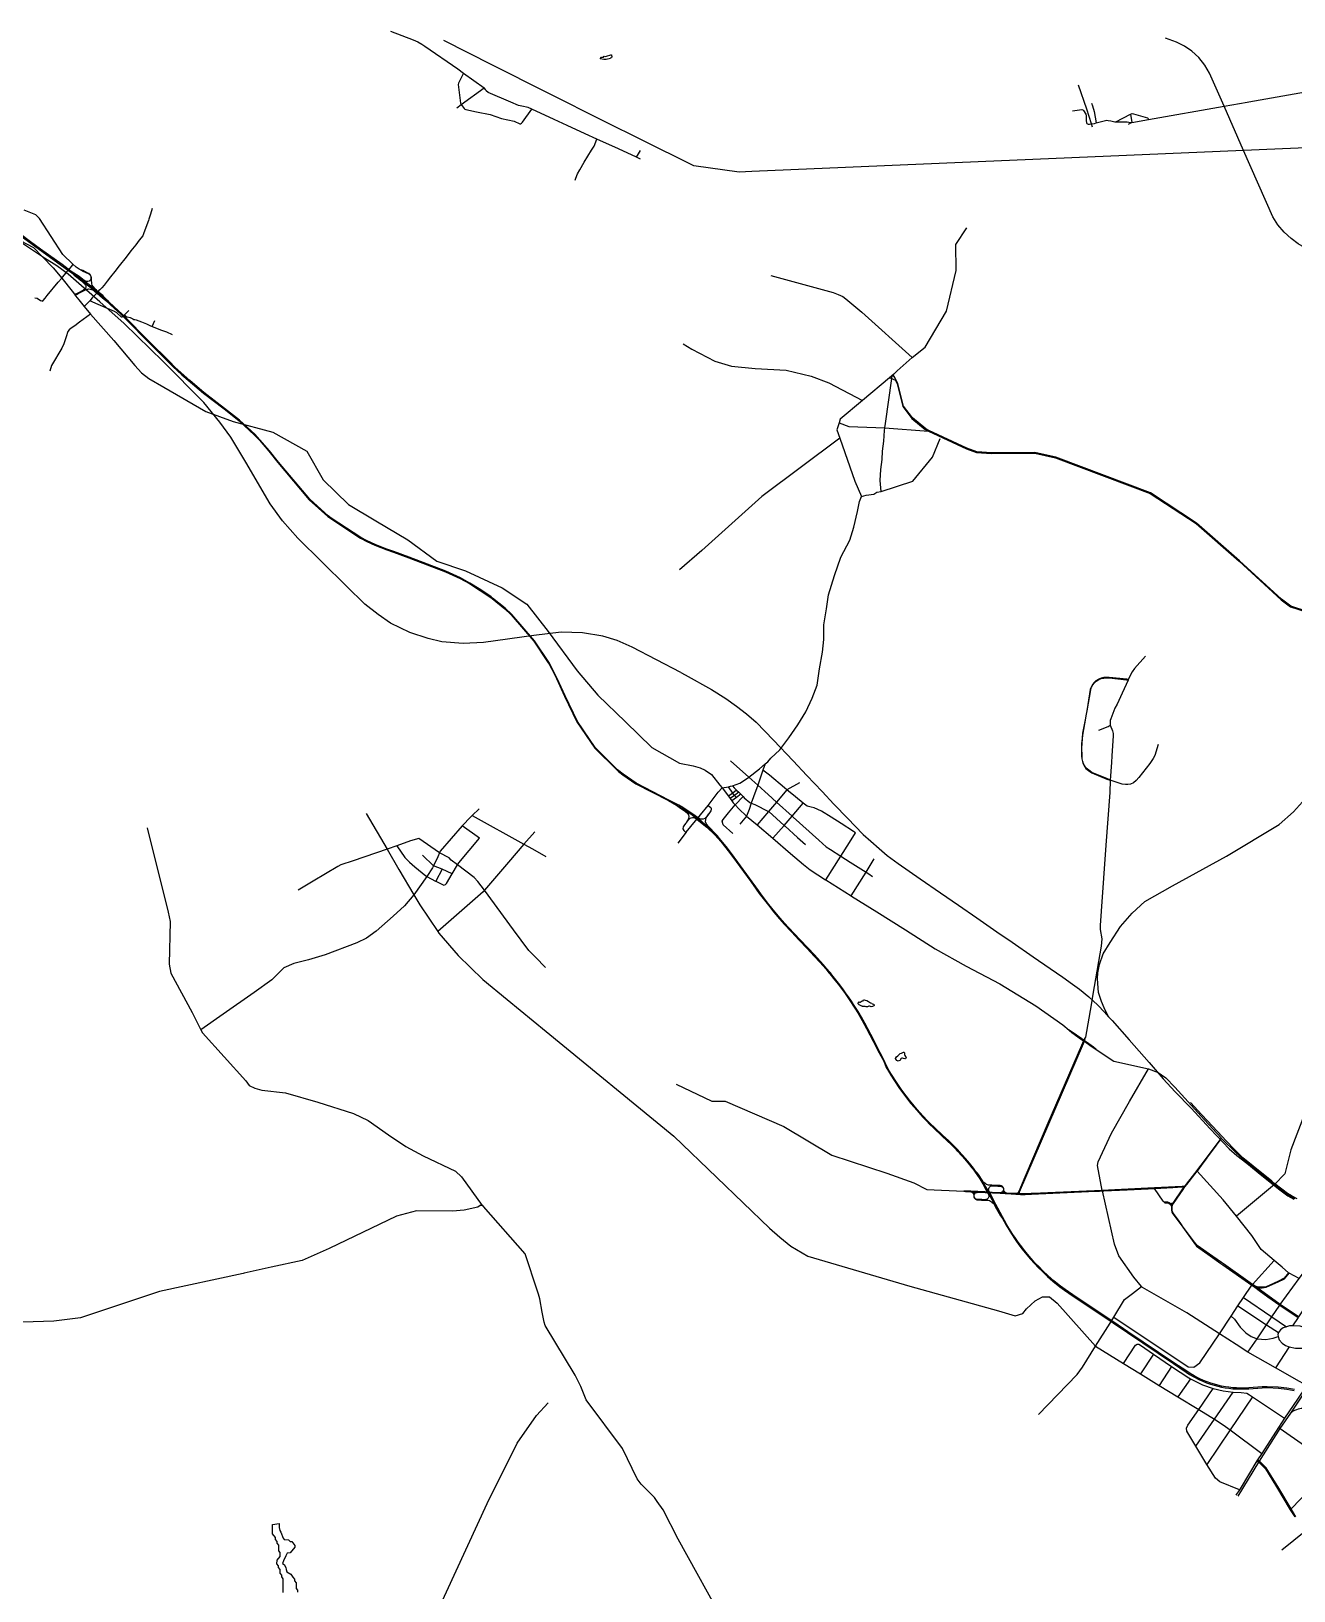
# Model space of a CAD drawing. Header units: millimetres. Extents: x 170 to 95391, y -643 to 69125.
# Drawn here: x 11468 to 32269, y 43222 to 68902 of the extents above; entities that cross this region are included whole.
import ezdxf

# ---------------------------------------------------------------- set-up
doc = ezdxf.new("R2010")
doc.units = ezdxf.units.MM
for name, color, linetype in [('railways', 4, 'Continuous'), ('roads_1', 1, 'Continuous'), ('roads_2', 2, 'Continuous'), ('roads_3', 3, 'Continuous'), ('water', 7, 'Continuous')]:
    doc.layers.add(name, color=color, linetype=linetype)

msp = doc.modelspace()

# ---------------------------------------------------------------- linework, layer by layer
at = {"layer": 'railways'}
for points in [[(21510.27, 67115.87), (20936.48, 67403.44), (19953.26, 67897.03), (19069.38, 68342.89), (18267.28, 68747.03)], [(36482.12, 67150.14), (36460.24, 67149.82), (36362.49, 67144.65), (36284.61, 67141.45), (36238.5, 67139.48), (35735.01, 67118.9), (35488.54, 67108.66), (35450.12, 67106.84), (35425.39, 67105.84), (35383.83, 67104.04), (35293.15, 67100.76), (35230.33, 67098.03), (34782.81, 67079.18), (23341.45, 66590.63), (23132.64, 66579.67), (22386.35, 66684.72), (21510.27, 67115.87)], [(22172.52, 58341.61), (21366.99, 58761.21), (21122.77, 58866.94), (20888.35, 58940.02), (20550.45, 58993.4), (20201.81, 59004.48), (19750.47, 58953.33), (18919.61, 58835.54), (18586.03, 58819.48), (18235.87, 58846.26), (18007.91, 58904.77), (17705.02, 59001.54), (17388.9, 59157.37), (17182.91, 59295.11), (16966.67, 59470.14), (16660.93, 59766.48), (15858.73, 60552.21), (15607.62, 60840.93), (15407.73, 61118.63), (15003.02, 61803.28), (14758.61, 62216.21), (14578.19, 62466), (14314.64, 62786.44), (13643.48, 63461.71), (13002.26, 64089.41), (12598.6, 64446.45), (12076.93, 64900.21), (11889.76, 65039.12), (11685.78, 65162.24), (11259.85, 65450.95)], [(22172.52, 58341.61), (22243.29, 58301.26), (22677.15, 58062.89), (22913.42, 57915.63), (23090.45, 57789.02), (23250.61, 57663.01), (23411.35, 57522.52), (23695.65, 57230.91), (24022.35, 56886.07), (24247.03, 56645.32), (24499, 56382.59), (24693.93, 56174.08), (24920.14, 55936.32), (25040.33, 55810.77), (25175.86, 55677.4), (25298.76, 55564.59), (25435.55, 55444.39), (25570.2, 55331.89), (25751.61, 55195.49), (26115.38, 54942.68), (26448.49, 54712.64), (26747.54, 54509.09), (27046.3, 54301.03), (27374.48, 54074.62), (27627.65, 53900.75), (27977.02, 53662.11), (28255.99, 53470.54), (28465.08, 53324.84), (28624.14, 53212.16), (28737.79, 53127.64), (28890.03, 53003.81), (29038.16, 52863.55), (29149.19, 52750.47), (29218, 52673.43), (29274.23, 52610.46), (29555.14, 52292.71), (29883.75, 51921.66), (30119.4, 51653.26), (30314.11, 51440.21), (30575.85, 51171.14), (30892.34, 50830.89), (31206.03, 50501.31), (31332.39, 50391.09), (31493.1, 50262.66), (31741.25, 50062.29), (32036.27, 49824.51), (32172.28, 49723.14), (32269.45, 49668.13)], [(29218, 52673.43), (29146.22, 52819.54), (29101.54, 52925.31), (29052.91, 53071.05), (29033.4, 53298.53), (29042.19, 53395.41), (29065.8, 53532.85), (29127.37, 53708.77), (29242.81, 53894.08), (29414.17, 54158.89), (29603.83, 54380.73), (29816.29, 54569.44), (30269.74, 54828.1), (31159.8, 55318.21), (32030.24, 55840.38), (32265.94, 56046.42), (32513.34, 56320.35)]]:
    msp.add_lwpolyline(points, dxfattribs=at)
at = {"layer": 'roads_1'}
for points in [[(36623.8, 64771.97), (35815.49, 64770.62), (35148.66, 64773.69), (34745.36, 64794.39), (33994, 64959.62), (32747.41, 65233.94), (32626.15, 65263.71), (32481.51, 65318.89), (32340.5, 65399.25), (32223.22, 65489.44), (32107.79, 65594.74), (32005.99, 65713.35), (31921.23, 65846.9), (31439.2, 66935.13), (31122.49, 67668.92), (30881.54, 68212.15), (30803.53, 68342.25), (30706.92, 68469.18), (30589.81, 68571.12), (30467.47, 68656.34), (30336.49, 68721.48), (30154.88, 68787.14)], [(11215.28, 65593.07), (11303.41, 65526.95), (12066.49, 64973.08)], [(12075.77, 64986.03), (11977.48, 65058.89), (11622.3, 65312.08), (11454.92, 65433.31), (11296.42, 65553.15)], [(12066.49, 64973.08), (12098.51, 64948.1)], [(12106.97, 64963.3), (12075.77, 64986.03)], [(12280.41, 64974.58), (12318.07, 64952.84), (12415.65, 64906.26), (12430.08, 64894.86), (12438.24, 64884.87), (12445.05, 64871.77), (12449.61, 64860.17), (12453.22, 64845), (12452.26, 64820.02), (12444.13, 64806.44), (12436.92, 64796.81), (12424.17, 64785.69), (12399.17, 64778.16), (12379.26, 64779.59), (12351, 64790.34), (12317.12, 64814.8), (12257.17, 64860.1), (12214.68, 64891.2), (12171.49, 64915.66)], [(12280.41, 64974.58), (12259.65, 64983.4)], [(12699.17, 64487.42), (12646.35, 64548.19), (12625.82, 64566.89), (12604.3, 64585.3), (12579.72, 64606.09), (12560.61, 64621.42), (12542.35, 64640.05), (12519.47, 64661.3), (12498.21, 64685.99), (12485.52, 64702.84), (12475.09, 64721.54), (12469, 64742.7), (12465.3, 64762.79), (12464.29, 64779.08), (12463.26, 64797.02), (12461.94, 64821.59), (12460.73, 64838.02), (12457.93, 64854.82), (12455.01, 64864.05), (12450.91, 64875.46), (12446.11, 64885.61), (12439.98, 64893.26), (12431.61, 64903.26), (12422.63, 64909.5), (12404.27, 64918.79), (12323.6, 64958.94), (12280.41, 64974.58)], [(12098.51, 64948.1), (12158.52, 64906.41), (12180.59, 64889.44), (12491.09, 64647.67), (12700.2, 64467.71)], [(12171.49, 64915.66), (12106.97, 64963.3)], [(12158.52, 64906.41), (12177.07, 64883.84), (12221.23, 64849.5), (12294.77, 64789.5), (12330.95, 64758.61), (12354.07, 64735.4), (12362.29, 64720.03), (12366.84, 64707.26), (12367.98, 64694.59), (12366.48, 64682.01), (12364.46, 64671.37), (12358.35, 64660.66), (12349.65, 64651.38), (12327.86, 64635.43), (12235.97, 64587.98), (12226.57, 64583.35), (12214.93, 64577.69), (12205.74, 64573.78), (12196.48, 64572.2), (12179.67, 64572.68)], [(14079.47, 63147.61), (13842.09, 63365.68), (13744.78, 63462.01), (13404.02, 63800.54), (13285.55, 63919.87), (13114.87, 64094.78), (12967.95, 64241.35), (12834.59, 64363.79), (12742.39, 64449.62), (12699.17, 64487.42), (12603.86, 64568), (12531.09, 64629.84), (12422.15, 64723.49), (12294.53, 64820.56), (12248.6, 64855.01), (12207.11, 64888.12), (12171.49, 64915.66)], [(12199.97, 64546.19), (12205.26, 64554.98), (12214.19, 64565.74), (12224.14, 64573.32), (12241.39, 64583.83), (12261.9, 64594.25), (12363.18, 64645.75), (12382.65, 64651.68), (12399.82, 64656.71), (12419.96, 64658.41), (12442.44, 64655.92), (12459.64, 64651.19), (12481.44, 64641.72), (12500.42, 64632.1), (12513.38, 64622.3), (12555.81, 64587.26), (12645.36, 64511.5), (12700.2, 64467.71)], [(12700.2, 64467.71), (12843.5, 64336.4), (12934.92, 64250.74), (13050.48, 64137.61), (13395.04, 63786.52), (13586.06, 63594.08), (13810.05, 63375.69), (13949.53, 63246.09), (14053.88, 63155.26)], [(14053.88, 63155.26), (14306.76, 62944.14), (14648.67, 62681.11), (14895.17, 62486.37), (15148.17, 62250.77), (15229.56, 62165.36), (15385.94, 61985.31), (15534.03, 61799.71), (16049.48, 61186.77), (16356.19, 60912.23), (16402.8, 60875.67), (16894.05, 60555.71), (16997.5, 60499.44), (17131, 60438.84), (17325.7, 60363.69), (17438.3, 60321.85), (17690.26, 60229.32), (18294.36, 60002.48), (18535.12, 59891.04), (18691.89, 59806.48), (18867.18, 59694.89), (19039.08, 59578.02), (19062.59, 59560.35), (19268.61, 59391.56), (19377.03, 59290.7), (19750.84, 58857.33), (19985.34, 58504.23), (20000.35, 58478.24), (20043.26, 58399.73), (20070.98, 58347.43), (20122.01, 58241.56), (20256.67, 57952.75), (20458.6, 57529.96), (20752.81, 57098.63), (21122.43, 56731.66), (21144.88, 56713.01), (21213.79, 56658.27), (21431, 56508.25), (21967.07, 56232.82), (22101.68, 56160.5)], [(22137.74, 56157.12), (21972.21, 56242.51), (21436.69, 56517.66), (21220.37, 56667.07), (21151.85, 56721.5), (21129.86, 56739.76), (20761.33, 57105.65), (20468.18, 57535.42), (20266.64, 57957.41), (20131.96, 58246.24), (20080.83, 58352.35), (20052.97, 58404.91), (20009.97, 58483.59), (19994.72, 58509.99), (19759.65, 58863.94), (19384.99, 59298.29), (19275.88, 59399.8), (19069.4, 59568.95), (19045.51, 59586.91), (18873.26, 59704.03), (18697.48, 59815.93), (18540.07, 59900.83), (18298.63, 60012.59), (17694.11, 60239.59), (17442.14, 60332.11), (17329.62, 60373.94), (17135.28, 60448.93), (17002.42, 60509.24), (16899.71, 60565.11), (16409.24, 60884.58), (16363.29, 60920.61), (16057.42, 61194.39), (15542.57, 61806.62), (15394.42, 61992.3), (15237.72, 62172.72), (15155.93, 62258.54), (14902.36, 62494.67), (14655.46, 62689.73), (14313.66, 62952.67), (14079.47, 63147.61)], [(22101.68, 56160.5), (22144.55, 56126.72), (22249.01, 56054.31), (22279.72, 56025.46), (22296.52, 55999.74), (22302.89, 55970.58), (22299.67, 55936.43), (22281.62, 55904.16), (22257.58, 55868.18), (22251.93, 55860.21), (22271.24, 55877.32), (22296.82, 55917.27), (22312.98, 55934.97), (22324.91, 55945.06), (22342.16, 55952), (22363.33, 55955.38), (22380.75, 55953.07), (22411.54, 55942.2), (22465.98, 55901.08), (22600.47, 55795.97)], [(22101.68, 56160.5), (22226.4, 56084.98), (22292.35, 56040.94), (22355.95, 55996.54), (22503.64, 55880.37), (22600.47, 55795.97), (22728.4, 55672.02), (22828, 55562.41), (22975.26, 55377.81), (23083.07, 55229.37), (23321.52, 54902.07), (23463.99, 54706)], [(22750.38, 55676.11), (22620.12, 55809.84), (22590.49, 55854.4), (22579.64, 55883.72), (22580.82, 55920.12), (22589.97, 55950.41), (22629.86, 56013.79), (22592.19, 55963.34), (22567.51, 55938.02), (22539.35, 55926.88), (22502.74, 55926.68), (22473.29, 55939.34), (22405.33, 55980.13), (22303.24, 56054.02), (22202.33, 56118.12), (22137.74, 56157.12)], [(22405.33, 55980.13), (22461.49, 55935.92), (22524.27, 55883.19), (22614.96, 55803.86), (22686.54, 55734.95), (22744.15, 55677.92), (22768.1, 55655.83)], [(23449.11, 54753.29), (23004.51, 55361.51), (22918.67, 55475.7), (22832.11, 55582.59), (22768.1, 55655.83), (22750.38, 55676.11)], [(24625.03, 53408.71), (24571.86, 53469.66), (24522.82, 53528.84), (24464.53, 53591.12), (24371.22, 53692.96), (24268.55, 53802.57), (24132.08, 53945.91), (24044.49, 54038.81), (23947, 54142.56), (23879.59, 54217.29), (23804.56, 54298.7), (23717.3, 54403.77), (23620.65, 54521.67), (23488.8, 54699.11), (23449.11, 54753.29)], [(23463.99, 54706), (23612.42, 54509), (23704.93, 54393.62), (23796.67, 54284.93), (23874.28, 54198.28), (23995.84, 54070.85), (24122.16, 53934.91), (24248.65, 53801.27), (24365.88, 53673.47), (24464.6, 53568.92), (24557.11, 53461.96), (24610.51, 53399.03)], [(24610.51, 53399.03), (24624.42, 53380.02)], [(24624.42, 53380.02), (24688.3, 53305.76), (24760.54, 53212.77), (24875.56, 53056.6)], [(24635.27, 53395.22), (24625.03, 53408.71)], [(24884.76, 53067.55), (24849.86, 53117.27), (24807.34, 53176.68), (24767.82, 53226.45), (24726.92, 53280.59), (24659.88, 53366.17), (24635.27, 53395.22)], [(24875.56, 53056.6), (24957.1, 52940.9), (25039.08, 52813.72), (25085.08, 52739), (25159.91, 52612.21), (25232.25, 52481.46), (25341.14, 52273.31), (25436.15, 52081.54), (25512.84, 51941.01), (25554.12, 51837.04)], [(25563.23, 51853.65), (25514.71, 51967.24), (25455.33, 52080.7), (25424.02, 52142.37), (25349.37, 52289.81), (25253.92, 52472.96), (25202.55, 52569.03), (25147.7, 52666.56), (25091.28, 52758), (25060.93, 52810.55), (25038.52, 52842.02), (25017.55, 52875.09), (24981.8, 52928.71), (24930.3, 53004.82), (24884.76, 53067.55)], [(25554.12, 51837.04), (25562.47, 51822.97)], [(25562.47, 51822.97), (25590.12, 51775.55), (25627.73, 51714.98), (25691.91, 51616.66), (25773.44, 51494.97), (25856.87, 51382.14), (25962.35, 51245.9), (26056.07, 51135.74), (26158.1, 51020.73), (26217.75, 50958.92), (26275.02, 50899.83), (26332.31, 50844.09), (26477.26, 50706.49), (26553.4, 50636.76), (26627.21, 50567.29), (26688.53, 50505.31), (26725.51, 50467.29)], [(25572.88, 51836.65), (25563.23, 51853.65)], [(26738.12, 50476.95), (26668.25, 50548.83), (26577.97, 50635.16), (26483.68, 50722.43), (26353.99, 50844.3), (26342.48, 50855.1), (26285.42, 50912.18), (26226.16, 50971.95), (26167.36, 51033.94), (26110.82, 51096.79), (26065.33, 51148.85), (25993.81, 51232.76), (25937.77, 51301.84), (25883.08, 51372.23), (25813.46, 51466.79), (25766.79, 51533.1), (25710.9, 51615.96), (25651.08, 51707.76), (25604.94, 51782.06), (25572.88, 51836.65)], [(26725.51, 50467.29), (26740.24, 50452.75)], [(26752.26, 50461.67), (26738.12, 50476.95)], [(26740.24, 50452.75), (26773.22, 50413.87), (26811.04, 50375.76), (26876.44, 50296.92), (26924.23, 50238.27), (26958.32, 50194.06), (26979.51, 50167.8)], [(27024.77, 50133), (26989.9, 50178.37), (26948.01, 50233.6), (26899.47, 50294.15), (26862.4, 50339.45), (26752.26, 50461.67)], [(26979.51, 50167.8), (27094.07, 50004.61), (27148.24, 49922.55), (27168.15, 49892.4), (27262.38, 49725.37), (27395.2, 49484.75), (27469.72, 49351.22), (27530.47, 49242.33), (27591.45, 49141.33)], [(27357.02, 49897.27), (27294.03, 49898.51), (27275.5, 49899.58), (27257.85, 49900.65), (27241.1, 49903.16), (27225.54, 49907.42), (27208.24, 49914.04), (27195.07, 49920.92), (27176.67, 49934.59), (27163.54, 49946.73), (27153.35, 49957.67), (27144.93, 49968.89), (27075.1, 50075.95), (27057.65, 50096.62), (27024.77, 50133)], [(27603.68, 49149.17), (27542.59, 49250.38), (27320.28, 49651.74), (27213.43, 49844.67), (27151.91, 49944.62), (27091.24, 50037.25), (27024.77, 50133)], [(27148.24, 49922.55), (27169.25, 49876.97), (27236.27, 49756.75), (27240.26, 49745.74), (27242.44, 49732.68), (27243.08, 49719.9), (27242.7, 49708.93), (27238.72, 49695.94), (27232.74, 49687.83), (27224.67, 49677.71), (27216.14, 49671.4), (27206.59, 49666.91), (27195.76, 49662.42), (27189.08, 49661.22), (27172.67, 49662.15), (27127.26, 49665.17)], [(27320.28, 49651.74), (27305.15, 49692.18), (27279.46, 49741.37), (27265.89, 49767.57), (27249.73, 49798.5), (27243.76, 49819.36), (27241.56, 49834.03), (27242.87, 49846.9), (27247.72, 49860.92), (27258.77, 49875.16), (27270.64, 49884.11), (27286.01, 49890.69), (27298.98, 49892.31), (27357.52, 49889.06)], [(27537.3, 49769.38), (27530.58, 49772.75), (27522.96, 49775.76), (27512.44, 49782.32), (27505.73, 49788.83), (27499.92, 49795.33), (27495.29, 49803.88), (27492.17, 49814.74), (27490.52, 49826.47), (27490.92, 49836.72), (27490.13, 49845.52), (27486.69, 49855.22), (27482.38, 49864.93), (27474.24, 49874.68), (27465.48, 49882.1), (27455.83, 49887.47), (27444.09, 49891.11), (27433.22, 49892.97), (27417.92, 49893.72), (27407.91, 49894.11), (27357.02, 49897.27)], [(27357.52, 49889.06), (27394.6, 49887.22), (27413.43, 49887.02), (27433.72, 49885.35), (27449.59, 49882.26), (27464.83, 49875.36), (27477.91, 49860.29), (27485.11, 49844.11), (27486.11, 49826.52), (27483.3, 49811.03), (27477, 49799.96), (27467.79, 49791.27), (27457.41, 49784.35), (27447.06, 49779.47), (27434.61, 49775.15)], [(27433.09, 49767.02), (27446.95, 49769.51), (27457.29, 49773.87), (27465.58, 49778.11), (27472.1, 49781.85), (27478.33, 49786.77), (27482.22, 49792.58), (27484.92, 49797.24), (27488.21, 49801.9), (27490.52, 49826.47)], [(27486.11, 49826.52), (27486.53, 49810.69), (27488.21, 49801.9), (27489.89, 49794.55), (27492.17, 49786.04), (27498.85, 49778.06), (27506.34, 49771.12), (27514.33, 49766.18), (27521.68, 49762.09)], [(26945.57, 49792.08), (26963.73, 49785.12), (26972.12, 49778.39), (26979.25, 49772.19), (26986.35, 49763.43), (26990.88, 49754.96), (26995.11, 49742.15), (26995.24, 49729.37), (26995.67, 49722.47), (26997.36, 49711.48), (27000.33, 49701.74), (27005.37, 49691.97), (27011.94, 49681.95), (27023.64, 49672.12), (27035.89, 49665.1), (27048.94, 49661.39), (27059.71, 49660.76), (27077.67, 49659.3), (27102.55, 49657.26), (27126.66, 49656.24)], [(27002.05, 49743.1), (26999.34, 49753.84), (26997.15, 49765.62), (26994.92, 49773.31), (26992.15, 49778.44), (26987.07, 49783.6), (26981.45, 49786.98), (26972.26, 49790.77), (26946.71, 49799.85)], [(27063.76, 49794.22), (27036.47, 49787.62), (27022.15, 49785.56), (27016.38, 49783.66), (27010.58, 49779.31), (27006.09, 49773.8), (27003.06, 49767.13), (27001.35, 49759.95), (26999.34, 49753.84), (26995.11, 49742.15)], [(27127.26, 49665.17), (27057.73, 49666.91), (27038.26, 49670.18), (27024.22, 49678.5), (27014.31, 49687.8), (27006.24, 49701.67), (27002.03, 49716.27), (27001.17, 49732.38), (27002.05, 49743.1), (27007.81, 49754.79), (27017.18, 49767.46), (27027.02, 49774.51), (27038.62, 49780), (27050.97, 49782.94), (27094.14, 49784.79)], [(27126.66, 49656.24), (27166.94, 49654.55), (27195.69, 49655.27), (27212.1, 49654.08), (27233.38, 49651.56), (27253.35, 49646.24), (27274.56, 49637.09), (27289.35, 49627.48), (27301.06, 49618.42), (27313.51, 49606.8), (27325.43, 49592.89), (27335.8, 49577.97), (27350.93, 49551.5), (27438.38, 49395.57), (27469.72, 49351.22)], [(27591.45, 49141.33), (27629.69, 49082.51), (27659.28, 49038.77), (27692.06, 48990.1), (27741.51, 48920.27), (27794.41, 48848.61), (27871.23, 48752.45), (27932.71, 48682.1), (27993.63, 48614.21), (28068.01, 48536.13), (28115.75, 48488.91)], [(28129.29, 48497.66), (28078.08, 48548.34), (28004.81, 48624.09), (27944.08, 48693.11), (27882.34, 48764.33), (27836.24, 48821.17), (27766.45, 48912.05), (27730.77, 48962.18), (27683.4, 49029.75), (27642.58, 49090.92), (27603.68, 49149.17)], [(28115.75, 48488.91), (28212.03, 48398.32), (28300.48, 48321.48), (28414.77, 48226.77), (28491.48, 48170.02), (28615.68, 48082.63), (29210.99, 47687.08)], [(29219.49, 47700.94), (28626.9, 48093.97), (28502.15, 48181.88), (28425.58, 48239.01), (28315.72, 48328.18), (28224.15, 48408), (28129.29, 48497.66)], [(29210.99, 47687.08), (29293.84, 47633.12)], [(29301.73, 47646.42), (29219.49, 47700.94)], [(29293.84, 47633.12), (29527.25, 47476.31), (30286.25, 46964.27), (30495.73, 46823.42), (30553.09, 46786.02), (30621.4, 46747.61), (30701.71, 46703.98), (30772.96, 46673.43), (30832.85, 46649.05), (30896.28, 46626.25), (30956.61, 46606.26), (31014.94, 46591.04), (31077.3, 46577.11), (31140.86, 46565.47), (31200.63, 46557.6), (31263.84, 46550.36), (31324.65, 46547.57), (31415.37, 46546.08), (31526.32, 46548.03), (31749.93, 46565.02), (31833.26, 46567.02), (32014.27, 46558.8), (32151.53, 46542.98), (32274.41, 46521.34)], [(32278.18, 46535.07), (32152.72, 46558.29), (32010.22, 46574.38), (31831.47, 46582.75), (31749.28, 46580.46), (31526.37, 46565.75), (31411.79, 46561.11), (31325.25, 46562.89), (31263.18, 46564.99), (31199.57, 46574.12), (31141.06, 46582.34), (31079.73, 46593.82), (31018.22, 46607.13), (30961.57, 46621.82), (30901.46, 46641.19), (30841.16, 46663.59), (30779.56, 46686.71), (30711.24, 46719.09), (30627.36, 46761.07), (30561.31, 46800.09), (30504.18, 46837.52), (30293.6, 46977.47), (29535.65, 47488.33), (29301.73, 47646.42)], [(32220.07, 46148.18), (32254.22, 46179.26), (32288.35, 46197.68), (32318.2, 46207.65), (32347.37, 46216.83), (32391.54, 46228.74), (32420.29, 46228.88), (32449.24, 46225.95), (32472.45, 46220.85), (32498.25, 46217.72), (32522.58, 46212.85), (32548.98, 46212.02), (32565.8, 46210.4)]]:
    msp.add_lwpolyline(points, dxfattribs=at)
at = {"layer": 'roads_2'}
for points in [[(31528.51, 67736.03), (35577.88, 68452.64), (35586.62, 68458.88), (35593.29, 68463.64)], [(21504.84, 66794.4), (21438.65, 66824.97), (21141.55, 66962.21), (20789.16, 67122.63), (20595.53, 67212.88), (20299.24, 67349.38), (20084.84, 67447.5), (19715.04, 67619.08), (19656.07, 67645.94), (19553.88, 67668.2), (19496.94, 67680.48), (19368.74, 67732.88), (18994.45, 67893.6), (18965.47, 67919.41), (18951.06, 67939.24), (18933.04, 67968.23)], [(28717.09, 68018.68), (28855.7, 67621.13), (28931.53, 67380.78)], [(29583.72, 67390.78), (29599.23, 67399.58), (29872.62, 67449.53), (31122.49, 67668.92), (31498.45, 67734.95)], [(31498.45, 67734.95), (31528.51, 67736.03)], [(28931.53, 67380.78), (28946.37, 67328.93)], [(29546.11, 67369.44), (29583.72, 67390.78)], [(21438.65, 66824.97), (21505.7, 66940.02)], [(12259.65, 64983.4), (12240.44, 64992.04), (12210.3, 65016.34), (12155.74, 65068.06), (11989.84, 65223.73), (11607.92, 65819.01), (11546.61, 65877.66), (11353.31, 65956.66)], [(11078.28, 65564.39), (11505.17, 65341.22), (11655.49, 65187.28), (11832, 65004.25), (11975.03, 64837.55), (12142.86, 64622.03), (12179.67, 64572.68), (12199.97, 64546.19), (12251.45, 64477.83), (12339.29, 64370.24), (12443.98, 64241.98), (12832.24, 63810.23), (13173.16, 63397.14), (13288.21, 63277.27), (13407.14, 63185.59), (13655.65, 63039.41), (14346.09, 62638.89), (14793.25, 62474.34), (15451.52, 62300.24), (16009.79, 61987), (16281.2, 61512.92), (16696.97, 61106.19), (17147.13, 60837.05), (17670.71, 60529.05), (18150.75, 60176.36), (18622.76, 60018.84), (19226.66, 59733.8), (19635.93, 59465.22), (19987.88, 59018.91), (20460.69, 58369.1), (20800.9, 57968.13), (21261.72, 57527.81), (21692.07, 57109.23), (22151.1, 56849.11), (22372.65, 56804.94), (22491.93, 56771.86), (22571.96, 56733.33), (22675.82, 56662.77), (22812.52, 56488.44), (22853.13, 56442.39), (22956.22, 56303.91), (22984.18, 56266.33), (23013.13, 56227.45), (23034.99, 56198.08), (23067.79, 56161.03), (23124.51, 56096.97), (23254.33, 55977.66), (23426.14, 55832.42), (23683.8, 55614.63), (23979.29, 55364.87), (24193.09, 55179.59), (24304.07, 55095.43), (24555.27, 54931.19), (24559.7, 54928.41), (24974.97, 54667.78), (24983.73, 54662.29), (25397.54, 54399.19), (25872.19, 54105.63), (26363.47, 53793.66), (26869.39, 53505.35), (27428.68, 53216.5), (28020.1, 52856), (28462.22, 52542.26), (28566.77, 52455.92)], [(12102.55, 64998.99), (12066.59, 64948.93)], [(12155.74, 65068.06), (12130.05, 65031.82), (12102.55, 64998.99)], [(23655.69, 64880.37), (24681.52, 64599.2), (24762.66, 64568.31), (24840.72, 64531.46), (24891.61, 64494.89), (25151.78, 64274.46), (25983.87, 63527.58)], [(11666.21, 64466.11), (11696.4, 64504.01)], [(12443.98, 64241.98), (12264.79, 64110.64)], [(12187.27, 64052.59), (12127.5, 64009.6), (12094.98, 63982.32), (12071.98, 63955.66), (12043.86, 63867.16), (12008.11, 63752.54), (11971.4, 63680.16), (11800.5, 63398.93), (11775.24, 63306.03)], [(12207.96, 64069.09), (12187.27, 64052.59)], [(12243.37, 64093.43), (12207.96, 64069.09)], [(12264.79, 64110.64), (12243.37, 64093.43)], [(25678.7, 63255.79), (25607.82, 63196.34), (25161.59, 62822.13), (24796.65, 62516.11), (24777.05, 62453.83), (24740.73, 62338.38), (24790.02, 62198.75), (25039.33, 61492.52), (25144.66, 61237.79)], [(25471.96, 61322.86), (25457.02, 61501.45), (25467.5, 61685.94), (25486.24, 61847.62), (25493.39, 61986.71), (25515, 62151.2), (25528.22, 62327.13), (25533.87, 62369.73), (25543.65, 62443.4), (25645.72, 63185.7), (25648.03, 63210.16), (25669.5, 63242.09), (25678.7, 63255.79)], [(25607.82, 63196.34), (25645.72, 63185.7), (25681.08, 63167.95), (25705.55, 63157.81), (25737.02, 63094.97), (25829.47, 62722.68), (25977.07, 62525.26), (26198.66, 62343.38), (26251.87, 62318.3), (26878.83, 62022.86), (27043.57, 61963.19), (27289.46, 61946.36), (28001.08, 61955.3), (28345.5, 61879.11), (29145.46, 61574.23), (29905.37, 61288.99), (30659.11, 60793.68), (31366.55, 60174.39), (32060.29, 59539.74), (32212.96, 59423.93), (32488.98, 59337.53)], [(34222.65, 58840.19), (34165.31, 58887.98), (33834.04, 59151.15), (33646.53, 59238.94), (33473.44, 59268.52), (32491.3, 59349.32), (32218.56, 59434.7), (32068, 59548.9), (31374.57, 60183.27), (30666.4, 60803.19), (29910.86, 61299.68), (29149.71, 61585.39), (28348.96, 61890.57), (28002.32, 61967.25), (27289.8, 61958.29), (27046.08, 61974.98), (26883.45, 62033.89), (26257, 62329.09), (26205.13, 62353.53), (25985.82, 62533.53), (25840.53, 62727.87), (25748.35, 63099.11), (25703.58, 63188.48), (25669.5, 63242.09)], [(25678.7, 63255.79), (25734.78, 63310.61)], [(24777.05, 62453.83), (24936.1, 62393.43), (25533.87, 62369.73), (26251.87, 62318.3)], [(24790.02, 62198.75), (23503.45, 61238.34), (22516.98, 60350.28), (22149.19, 60032.65)], [(22258.71, 55711.88), (22333.62, 55804.84), (22494.85, 55999.16), (22620.42, 56155.04), (22718.17, 56281.88), (22784.62, 56374.69), (22853.13, 56442.39), (22953.71, 56461.67), (22988.65, 56468.37), (23021.89, 56478.85), (23145.47, 56517.82), (23285.75, 56615.77), (23289.36, 56619.01), (23464.76, 56755.42), (23562.55, 56836.39), (23604.53, 56871.14), (23655.66, 56930.03), (23799.2, 57067.72), (23951.93, 57267.81), (24099.12, 57482.17), (24229.27, 57696.71), (24333.89, 57917.2), (24415.73, 58132.24), (24455.57, 58404.55), (24506.76, 58676.74), (24526.01, 58883.91), (24528.6, 59128.18), (24568.32, 59389.11), (24602.01, 59618.85), (24701.98, 59938.76), (24807.43, 60238.74), (24952.45, 60521.23), (25020.03, 60733.53), (25082.41, 60991.34), (25112.58, 61158.6), (25144.66, 61237.79), (25224.42, 61259.65), (25352.45, 61281.02), (25401.06, 61311.75), (25471.96, 61322.86), (25991.54, 61493.48), (26315.55, 61885.93), (26441.81, 62194.74)], [(34918.63, 58134.26), (34716.64, 57676.81), (34521.03, 56966.33), (34427.73, 56442.62), (34331.17, 56079.37), (34275.46, 55834.94), (33866.52, 54851.61), (33599.06, 54147.78), (33307.11, 53324.9), (32767.79, 51917.06), (32219.97, 50480.55), (32121.63, 50085.27), (31950.1, 49914.63), (31323.82, 49388.18)], [(18846.56, 56099.57), (18730.55, 55986.69), (18711.72, 55968.37), (18568.37, 55816.64), (18208.29, 55398.61), (18197.07, 55374.78), (18165.85, 55308.41), (18095.26, 55156.88), (18081.81, 55127.99), (17987.14, 54984.22), (17771.16, 54682.07), (17615.78, 54502.56), (17430.74, 54331.52), (17152.87, 54084.02), (16991.62, 53966.29), (16832.53, 53893.07), (16311.57, 53693.7), (16037.18, 53610.26), (15797.01, 53549.51), (15629.64, 53477.22), (15430.17, 53279.97), (15143.57, 53073.83), (14633.12, 52714.42), (14264.39, 52457.56)], [(22620.42, 56155.04), (22645.74, 56136.06), (22666.05, 56117.46), (22673.06, 56101.06), (22670.8, 56082.7), (22663.4, 56062.37), (22629.86, 56013.79)], [(13380.17, 55784.72), (13725.13, 54396.34), (13760.26, 54240.74), (13742.9, 53542.16), (13770.9, 53391.12), (14120.47, 52741.72), (14264.39, 52457.56), (14289.02, 52408.93), (15002.41, 51620.49), (15058.99, 51542.23), (15152.88, 51496.22), (15267.48, 51466.3), (15660.05, 51420.55), (16193.02, 51267.81), (16777.97, 51081.42), (17021.94, 50963.87), (17352.83, 50727.68), (17642.17, 50536.5), (17923.78, 50386.26), (18457.73, 50130.67), (18556.29, 50040.09), (18897.69, 49564.33)], [(22251.93, 55860.21), (22231.6, 55831.52), (22211.38, 55800.48), (22205.32, 55766.45), (22222.12, 55743.53), (22236.11, 55723.49), (22258.71, 55711.88)], [(22258.71, 55711.88), (22122.63, 55531.14)], [(19954.02, 52433.02), (22053.26, 50708.6), (22764.99, 50028.06), (23629.95, 49192.29), (23801.45, 49044.59), (23984, 48894.33), (24265.59, 48731.98), (24728.73, 48593.47), (25944.55, 48237.45), (27406.28, 47829.99), (27680, 47752.39), (27804.19, 47789.11), (27865.95, 47864.88), (28007.52, 47995.4), (28126.68, 48062.42), (28241.65, 48061.24), (28371.98, 47957.76), (29001.25, 47248.51), (29461.71, 46966.31), (29742.34, 46794.33), (30051.25, 46605.04), (30360.27, 46415.69), (30703.45, 46205.43), (30962.81, 46046.54), (31107.99, 45957.59), (31219.24, 45874.45), (31739.91, 45485.4)], [(28566.77, 52455.92), (28613.32, 52417.48), (28773.71, 52300.45), (28806.18, 52278.17), (28815.64, 52271.69), (28849.97, 52248.11), (28906.21, 52207.12), (29013.49, 52135.04)], [(29013.49, 52135.04), (28968.86, 52173.26), (28852.2, 52254.54), (28818.29, 52279.04), (28809.01, 52285.75), (28778.11, 52308.07), (28618, 52422.95), (28566.77, 52455.92)], [(28838.76, 52336.74), (28823.25, 52315.38), (28809.01, 52285.75), (28806.18, 52278.17), (28789.79, 52241.87), (28219.52, 50919.75), (27838.29, 50034.32), (27738.28, 49795.47)], [(27751.66, 49791.41), (28233.91, 50913.36), (28802.35, 52234.79), (28815.64, 52271.69), (28818.29, 52279.04), (28833.37, 52314.62), (28838.76, 52336.74)], [(29013.49, 52135.04), (29301.66, 51941.46), (29873.95, 51817.92), (30032.15, 51756.56), (30158.26, 51669.93), (30311.51, 51513.81), (30798.43, 50974.96), (31070.01, 50680.7)], [(32324.92, 49678.67), (32230.08, 49726.18), (32164.67, 49765.44), (31956.24, 49925.71), (31908.17, 49968.15), (31597.31, 50216.72), (31429.54, 50350.98), (31353.54, 50426.02), (31291.3, 50486.23), (31156.12, 50630.24), (31088.1, 50702.67), (30930.01, 50875.03), (30755.15, 51057.21), (30565.33, 51260.93)], [(31070.01, 50680.7), (31048.63, 50647.51), (30738.83, 50231.43), (30684.55, 50156.85), (30634.16, 50090.71), (30494.74, 49917.07), (30466.8, 49880.01), (30460.81, 49872.06), (30436.01, 49839.14), (30273.8, 49606.85), (30266.04, 49595.28), (30259.43, 49581.67), (30257.78, 49574.11), (30256.32, 49567.48), (30254.28, 49551.41)], [(31070.01, 50680.7), (31079.75, 50671.15), (31319.25, 50436.22), (31427.89, 50336.49), (31502.75, 50274.67), (31580.77, 50213.48), (31589.95, 50203.53), (31950.1, 49914.63), (32087.47, 49804.43), (32165.86, 49750.34), (32208.5, 49718.66), (32288.12, 49682.29)], [(27738.28, 49795.47), (27730.76, 49782.74), (27717.38, 49771.18), (27703.17, 49765.93), (27688.67, 49761.6)], [(27698.94, 49753.04), (27710.8, 49756.09), (27719.27, 49760.22), (27726.54, 49763.6), (27734.55, 49769.04), (27741.1, 49775.79), (27746.02, 49781.88), (27751.66, 49791.41)], [(27738.28, 49795.47), (27739.46, 49779.04), (27741.1, 49775.79), (27744.77, 49768.49), (27748.64, 49763.35), (27751.57, 49758.78), (27757.28, 49753.97), (27764.17, 49750.18)], [(27773.26, 49757.8), (27763.16, 49761.07), (27755.97, 49765.22), (27752.18, 49771.25), (27750.07, 49777.99), (27750.12, 49782.79), (27751.66, 49791.41)], [(34390.77, 49420.91), (34117.2, 49028.78), (33846, 48634.42), (33558.95, 48211.3), (33304.21, 47830.86), (32968.69, 47331.81), (32959.26, 47317.95), (32822.46, 47120.14), (32744.59, 47000.6), (32483.46, 46600.61), (32373.18, 46446.06), (32329.29, 46376.21), (32118.14, 46066.45), (32016.9, 45910.94), (31739.91, 45485.4), (31671.93, 45381), (31658.08, 45359.74), (31383.47, 44900.15), (31375, 44887.33), (31316.5, 44798.69)], [(31350.43, 44778.89), (31692.83, 45338.02), (31701.24, 45354.58), (32042.24, 45893.23), (32220.07, 46148.18), (32384.69, 46394.72), (32406.98, 46425.61), (32509.82, 46582.78), (32769.52, 46985.27), (32984.25, 47302.27), (32993.68, 47315.62), (33333.35, 47811.61), (33596.28, 48190.06), (33873.54, 48609.07), (34166.37, 49011.24), (34439.13, 49385.74)], [(32016.9, 45910.94), (32042.24, 45893.23), (32443.57, 45612.97), (32499.57, 45573.87), (32893.81, 45302.36), (32951.46, 45262.67), (33323.2, 45017.79), (33342.77, 45003.76), (33419.06, 44949.09), (33596.6, 44815.57), (33732.98, 44680.96), (33846.19, 44549.55), (33901.69, 44478), (33947.45, 44418.99), (34059.52, 44245.9), (34159.57, 44067.71), (34279.17, 43899.75), (34393.05, 43757.16), (34506.47, 43645.85), (34741.62, 43450.05), (34911.84, 43308.32), (34931.41, 43290.13), (34947.44, 43274.94)], [(32211.46, 44556.94), (32223.07, 44569.42), (32538.14, 44895.19), (32746.22, 45116.62), (32795.5, 45169.08), (32879.63, 45276.71), (32893.81, 45302.36), (32937.2, 45374.06), (33282.5, 45825.49), (33338.36, 45884.13)], [(31658.08, 45359.74), (31692.83, 45338.02), (31803.68, 45233.16), (31984.03, 44936.78), (32211.46, 44556.94), (32283.68, 44440.26)], [(32302.98, 44438.48), (32223.07, 44569.42), (32004.69, 44937.28), (31811.96, 45244.52), (31701.24, 45354.58), (31671.93, 45381)]]:
    msp.add_lwpolyline(points, dxfattribs=at)
at = {"layer": 'roads_3'}
for points in [[(17387, 68901.74), (17760.07, 68760.62), (17835.81, 68727.71), (17902.71, 68689.82), (17953.57, 68657.21), (18494.55, 68283.36), (18592.56, 68213.08), (18933.04, 67968.23)], [(18592.56, 68213.08), (18505.91, 68044.71), (18503.48, 68022.89), (18538.81, 67716.69), (18551.01, 67695.44), (18600.73, 67627.17), (18614.51, 67615.37), (18626.89, 67610.86), (18805.75, 67573.9), (19028.42, 67529.91), (19215.73, 67463.01), (19423.03, 67417.74), (19518.44, 67377.36), (19531.62, 67377.93), (19547.79, 67385.03), (19563.37, 67403.79), (19715.04, 67619.08)], [(18481.63, 67641.61), (18551.01, 67695.44), (18933.04, 67968.23)], [(28620.47, 67589.32), (28778.02, 67611.01), (28791.16, 67607.23), (28804.2, 67594), (28840.93, 67537.54), (28846.6, 67519.28), (28847.1, 67496.71), (28846.42, 67430.44), (28853.37, 67393.97), (28862.02, 67380.77), (28880.2, 67370.38), (28903.62, 67370.14), (28985.69, 67380.96), (29015.8, 67390.84), (29190.41, 67434.2), (29210.89, 67433.27), (29252.51, 67424.09), (29318.94, 67408.85), (29335.02, 67408.16), (29363.57, 67406.94), (29481.43, 67410.84), (29521.66, 67408.96), (29577.89, 67397.47), (29599.23, 67399.58)], [(28933.53, 67717.91), (28952.82, 67671.84), (28978.97, 67582), (29015.8, 67390.84)], [(29335.02, 67408.16), (29580.75, 67534.34), (29608.67, 67544.98), (29630.59, 67542.57), (29856.02, 67474.02), (29867.65, 67465.88), (29872.62, 67449.53)], [(29580.75, 67534.34), (29599.23, 67399.58)], [(20430.51, 66450.16), (20438.91, 66481.39), (20469.68, 66551.67), (20505.54, 66618.26), (20580.87, 66746.31), (20697.92, 66943.07), (20741.08, 67008.12), (20789.16, 67122.63)], [(13464.11, 65984.7), (13432.47, 65886.39), (13407.4, 65806.19), (13400.04, 65787.08), (13358.2, 65671.55), (13320.02, 65564.48), (13305.27, 65530.99), (13249.37, 65459.16), (13194.44, 65386.11), (13110.44, 65283.9), (13031.87, 65183.08), (12915.35, 65037.07), (12843.83, 64945.02), (12773.31, 64856.93), (12719.69, 64786.42), (12669.23, 64719.61), (12634.63, 64676.16), (12599.38, 64642.66), (12584.91, 64632.38), (12570.64, 64617.5)], [(25734.78, 63310.61), (25983.87, 63527.58), (26196.39, 63700.13), (26547.02, 64292.13), (26705.71, 64959.56), (26700.8, 65390.81), (26884.01, 65662.23)], [(11696.4, 64504.01), (11733.32, 64549.83), (11914.3, 64769.18), (11975.03, 64837.55), (11989.12, 64855.5), (12066.59, 64948.93)], [(11527.87, 64512.13), (11564.62, 64504.27), (11623.14, 64468.39), (11642.52, 64460.51), (11648.65, 64458.9), (11666.21, 64466.11)], [(12543.57, 64585), (12474.31, 64511.28), (12431.89, 64464.03), (12339.29, 64370.24)], [(12972.4, 64199.44), (12964.36, 64191.93), (12960.76, 64190.95), (12955.95, 64192.97), (12879.17, 64267.06), (12843.23, 64286.93), (12727.75, 64335.14), (12572.73, 64403.27), (12431.89, 64464.03)], [(12570.64, 64617.5), (12543.57, 64585)], [(12998.17, 64223.51), (12972.4, 64199.44)], [(13077.7, 64302.72), (13006.12, 64229.89), (12998.17, 64223.51)], [(13006.12, 64229.89), (13033.17, 64202.59), (13040.35, 64199.88), (13047.98, 64198.59), (13100.88, 64185.22), (13143.71, 64166.35), (13158.44, 64155.47), (13175.91, 64155.44), (13200.16, 64150.65), (13286.93, 64115.63), (13367.22, 64081.37), (13421.04, 64057.19), (13464.15, 64039.35), (13615.91, 63980.53), (13697.82, 63950.5), (13791.95, 63908.77)], [(13464.15, 64039.35), (13504.48, 64138.42)], [(22211.4, 63754.98), (22353.92, 63663.66), (22729.05, 63467.82), (23007.01, 63387.28), (23396.12, 63346.37), (23907.17, 63319.26), (24317.42, 63222.24), (24611.49, 63113.02), (25161.59, 62822.13)], [(29824.81, 58612.49), (29642.06, 58409.81), (29604.92, 58354.14), (29539.47, 58226.25), (29538.12, 58218.4), (29441.15, 58003.49), (29360.27, 57820.14), (29322.31, 57756.47), (29255.41, 57580.97)], [(29539.47, 58226.25), (29516.58, 58230.16), (29226.69, 58260.09), (29189.54, 58261.22), (29138.11, 58258.77), (29092.8, 58249.49), (29054.8, 58234.06), (29008.67, 58206.11), (28978.91, 58178.59), (28951.39, 58145.82), (28928.29, 58102.45), (28915.05, 58060.6), (28857.3, 57712.83), (28846.47, 57656.17), (28830.87, 57560.98), (28789.11, 57342.85), (28780.18, 57261.7), (28773.33, 57166.13), (28771.29, 57109.8), (28772.02, 56966.72), (28775.26, 56919.23), (28785.27, 56875.24), (28797.51, 56837.42), (28815.21, 56805.86), (28843.7, 56762.76), (28886.36, 56726.81), (28940.34, 56690.9), (29187.73, 56588.74), (29242.3, 56567.5)], [(29242.3, 56567.5), (29191.22, 56595.92), (28944.14, 56697.96), (28891.19, 56733.18), (28849.74, 56768.1), (28822.05, 56810.01), (28804.88, 56840.62), (28793, 56877.34), (28783.2, 56920.38), (28780.03, 56967), (28779.29, 57109.67), (28781.33, 57165.69), (28788.15, 57260.97), (28797.03, 57341.68), (28838.75, 57559.59), (28854.36, 57654.78), (28865.18, 57711.45), (28922.85, 58058.74), (28935.7, 58099.37), (28958.07, 58141.35), (28984.73, 58173.1), (29013.53, 58199.73), (29058.42, 58226.93), (29095.14, 58241.84), (29139.11, 58250.85), (29189.6, 58253.25), (29226.16, 58252.14), (29515.49, 58222.27), (29538.12, 58218.4)], [(29246.34, 57551.95), (29241.56, 57514.14), (29245.55, 57474.8), (29283.36, 57379.77), (29293.19, 57339.63), (29294.26, 57301.04), (29269.68, 56971.5), (29263.45, 56862.36), (29242.3, 56567.5), (29239.25, 56368.2), (29174.28, 55496.92), (29093.65, 54413.11), (29080.87, 54178.5), (29080.21, 54113.51), (29108.72, 53955.52), (29092.95, 53835.29), (28957.15, 53045.78), (28928.32, 52867.91), (28838.76, 52336.74)], [(29255.41, 57580.97), (29246.34, 57551.95)], [(29055.98, 57394.46), (29210.22, 57454.04), (29245.55, 57474.8)], [(30034.66, 57158.11), (29980.16, 56978.12), (29951.1, 56926), (29895.38, 56842.84), (29715.29, 56616.06), (29672.33, 56564.08), (29628.06, 56527.4), (29578.07, 56504.61), (29532.66, 56498.88), (29494.78, 56496.21), (29441.82, 56503.86), (29242.3, 56567.5)], [(22988.53, 56888.73), (23289.36, 56619.01), (23436.74, 56486.01), (23607.53, 56331.88), (23744.71, 56208.77), (24002.72, 55977.23), (24023.52, 55958.56), (24444.03, 55579.02), (24566.75, 55473.02), (24635.03, 55427.37), (24806.8, 55317.97), (24958.83, 55221.15), (25224.29, 55052.79), (25265.22, 55026.84), (25329.11, 54984.75)], [(23562.55, 56836.39), (23523.56, 56734.01), (23436.74, 56486.01), (23365.5, 56292.59), (23331.68, 56192.18), (23295.72, 56085.46), (23254.33, 55977.66), (23141.92, 55846.49)], [(24126.8, 56525.64), (23916.34, 56411.29), (23744.71, 56208.77), (23612.71, 56054.62), (23426.14, 55832.42)], [(24559.7, 54928.41), (24806.8, 55317.97), (24950.92, 55544.93), (25048.24, 55702.42), (25013.51, 55725.69), (24811.02, 55853.65), (24646.56, 55959.49), (24485.9, 56058.15), (24369.01, 56111.74), (24317.44, 56123.6), (24250.38, 56142.15), (24185.7, 56192.98), (24058.91, 56292.6), (23916.34, 56411.29), (23877.61, 56443.54), (23630.85, 56650.19), (23523.56, 56734.01)], [(23024.99, 55689.74), (22867.51, 55831.82), (22849.66, 55894.47), (22866.98, 55921.05), (22954.28, 56034.02), (23067.79, 56161.03), (23195.67, 56301.45)], [(23085.81, 56283.46), (23057.14, 56319.72), (23026.68, 56358.24), (22953.71, 56461.67)], [(23088.44, 56405.87), (23026.68, 56358.24), (22956.22, 56303.91)], [(23124.57, 56370.7), (23057.14, 56319.72), (22984.18, 56266.33)], [(23157.47, 56338.67), (23085.81, 56283.46), (23013.13, 56227.45)], [(23021.89, 56478.85), (23048.88, 56444.4), (23088.44, 56405.87), (23124.57, 56370.7), (23157.47, 56338.67), (23195.67, 56301.45), (23216.88, 56280.81), (23305.12, 56203.12), (23331.68, 56192.18), (23387.26, 56170.71), (23612.71, 56054.62), (23619.41, 56051.17), (23872.17, 55825.34), (23887.94, 55811.26), (24094.58, 55625.54), (24224.85, 55508.15)], [(16988.63, 56022.42), (17331.29, 55433.71), (17525.34, 55100.34), (17771.16, 54682.07), (17869.46, 54514.83), (18165.33, 54079.22), (18185.73, 54049.18), (18503.11, 53680.46), (18911.18, 53286.49), (19308.65, 52960.5), (19954.02, 52433.02)], [(18730.55, 55986.69), (19586.81, 55514.31), (19725.19, 55437.97), (19945.25, 55314.29)], [(23683.8, 55614.63), (23872.17, 55825.34), (24002.72, 55977.23), (24185.7, 56192.98)], [(17491.02, 55488.3), (17621.42, 55297.22), (17703.4, 55220.45), (17790.38, 55145.28), (17971.76, 54992.37), (17987.14, 54984.22), (18130.71, 54908.15), (18136.72, 54905.28), (18268.32, 54842.3), (18293.26, 54849.45), (18310.84, 54865.73), (18404.37, 55024.75), (18492.43, 55174.44), (18512.69, 55208.89), (18852.72, 55612.33), (18568.37, 55816.64)], [(19942.61, 53484.99), (19779.25, 53653.53), (19667.99, 53764.37), (19411.66, 54107.68), (18935.2, 54756.56), (18828.77, 54900.58), (18765.07, 54966.58), (18492.43, 55174.44), (18387.51, 55254.69), (18356.31, 55293.51), (18197.07, 55374.78), (17853.74, 55611.01), (17719.11, 55568.22), (17491.02, 55488.3), (17331.29, 55433.71), (16772.28, 55243.18), (16569.97, 55173.78), (16518.11, 55146.97), (16114.07, 54906.16), (15865.74, 54757.43)], [(19764.61, 55718.49), (19586.81, 55514.31), (19332.62, 55219.65), (18935.2, 54756.56), (18912.4, 54730.01), (18165.33, 54079.22)], [(18404.37, 55024.75), (18239.81, 55103.81), (18095.26, 55156.88), (17914.46, 55336.36)], [(24974.97, 54667.78), (25224.29, 55052.79), (25357.26, 55273.86)], [(18239.81, 55103.81), (18136.72, 54905.28)], [(32509.82, 46582.78), (32483.46, 46600.61), (32361.57, 46669.44), (31965.38, 46893.15), (31511.74, 47149.34), (31320.83, 47276.53), (31043.14, 47455.54), (30507.18, 47801.1), (29967.81, 48106.27), (29774.62, 48217.77), (29761.57, 48233.54), (29636.02, 48385.29), (29389.15, 48735.7), (29316.29, 48927.83), (29115.81, 49806.27), (29113.01, 49813.92), (29037.66, 50226.11), (29048.14, 50286.19), (29266.41, 50754.66), (29564.2, 51281.3), (29873.95, 51817.92)], [(22091.29, 51561.85), (22679.41, 51281.81), (22899.9, 51286.37), (23865.5, 50868.75), (24659.77, 50393.37), (25565.22, 50099.07), (26006.96, 49939.2), (26223.42, 49830.71), (26833.82, 49802.48)], [(30264.57, 49556.13), (30267.92, 49567.91), (30272.62, 49579.39), (30284.39, 49598.56), (30443.73, 49830.49), (30474.79, 49872.24), (30480.93, 49880.5), (30506.22, 49914.51), (30636.94, 50081.68), (30677.27, 50132.29), (30691.89, 50150.65), (30746.45, 50223.3), (30829.2, 50335.18), (30848.61, 50362.07), (30953.78, 50502.1), (31056.52, 50641.35), (31079.75, 50671.15)], [(32358.33, 48362.31), (32191.47, 48451.73), (32182.9, 48456.32), (32077.75, 48549.67), (31944.94, 48660.85), (31729.58, 48841.17), (31577.9, 49071.46), (31323.82, 49388.18), (31105.44, 49660.39), (30677.27, 50132.29)], [(30480.93, 49880.5), (30466.8, 49880.01), (30431.85, 49878.8), (29973.12, 49856.26), (29323.1, 49823.58), (29113.01, 49813.92), (28214.09, 49772.68), (28095.16, 49767.7), (27944.77, 49761.57), (27870.77, 49758.26), (27828.45, 49757.6), (27773.26, 49757.8), (27751.57, 49758.78), (27719.27, 49760.22), (27688.67, 49761.6), (27618.28, 49764.82), (27537.3, 49769.38), (27506.34, 49771.12), (27457.29, 49773.87), (27434.61, 49775.15), (27299.37, 49782.76)], [(27303.64, 49774.22), (27433.09, 49767.02), (27521.68, 49762.09), (27614.32, 49756.95), (27687, 49753.56), (27698.94, 49753.04), (27764.17, 49750.18), (27774.39, 49749.73), (27841.5, 49749.91), (27902.46, 49752.22), (27945.17, 49754.41), (28885.75, 49795.88), (29066.71, 49804.01), (29115.81, 49806.27), (29141.76, 49807.46), (29524.65, 49825.81), (29871.05, 49843.24), (29926.31, 49845.95), (29973.02, 49848.49), (29982.24, 49848.99), (30273.69, 49862.74), (30428.96, 49871.65), (30460.81, 49872.06), (30474.79, 49872.24)], [(30133.66, 49619.68), (30125.38, 49627.01), (30116.61, 49639.97), (29973.02, 49848.49), (29973.12, 49856.26)], [(22924.38, 42635.02), (22124.51, 44069.88), (21877.71, 44552.85), (21783.52, 44694.31), (21736.33, 44755.79), (21516.97, 44977.98), (21452.55, 45065.47), (21207.51, 45565.18), (20611.69, 46366.02), (20521.61, 46587.16), (20431.16, 46772.59), (19937.76, 47590.97), (19917.6, 47646.62), (19887.52, 47807.68), (19848.53, 48029.8), (19825.45, 48105.77), (19808.42, 48157.72), (19604.69, 48771.41), (18919.68, 49551.29), (18897.69, 49564.33), (18864.05, 49564.88), (18825.48, 49537.59), (18603.29, 49491.96), (18410.22, 49475.72), (17815.41, 49476.84), (17486, 49391.87), (16379.61, 48855.68), (15932.48, 48663.02), (15419.85, 48550.02)], [(27178.45, 49788.7), (27063.76, 49794.22), (27023.09, 49796.17), (26946.71, 49799.85), (26859.94, 49804.07), (26833.82, 49802.48)], [(26833.82, 49802.48), (26858.48, 49797.58), (26945.57, 49792.08), (26972.26, 49790.77), (27036.47, 49787.62), (27094.14, 49784.79), (27183.01, 49780.45)], [(27299.37, 49782.76), (27178.45, 49788.7)], [(27183.01, 49780.45), (27303.64, 49774.22)], [(30234.27, 49599.36), (30220.89, 49608.62), (30207.22, 49616.26), (30196.47, 49619.59), (30184.35, 49620.25), (30174.1, 49620.35), (30162.78, 49620.73), (30154.15, 49620.28), (30143.36, 49619.58), (30133.66, 49619.68)], [(30133.66, 49619.68), (30144.64, 49612.6), (30158.37, 49610.59), (30173.46, 49610.16), (30188.02, 49610.29), (30201.74, 49607.73), (30214.88, 49600.35), (30228.24, 49589.22)], [(30228.24, 49589.22), (30246.99, 49577.5), (30257.78, 49574.11), (30272.62, 49579.39)], [(30228.24, 49589.22), (30245.06, 49573.23), (30254.28, 49551.41), (30254.76, 49519.22), (30254.01, 49487.22), (30259.83, 49460.42), (30265.42, 49447.38), (30273.34, 49436.96), (30300.47, 49400.47), (30357.9, 49321.56), (30441.68, 49208.33), (30623.45, 48956.42), (30668.58, 48894.84), (30888.66, 48739.54), (31068.08, 48614.01)], [(30273.8, 49606.85), (30263.93, 49600.13), (30254.19, 49596.74), (30244.21, 49596.31), (30234.27, 49599.36)], [(31078.63, 48626.16), (30934.27, 48729.11), (30675.56, 48910.46), (30631.93, 48962.98), (30535.81, 49093.46), (30448.32, 49211.93), (30419.44, 49254.83), (30367.13, 49324.3), (30288.68, 49431.98), (30279.88, 49444.65), (30269.02, 49463.55), (30265.95, 49479.67), (30263.96, 49495.25), (30263.86, 49512.96), (30265.39, 49531.19), (30266.08, 49545.92), (30264.57, 49556.13), (30257.78, 49574.11), (30247.36, 49587.96), (30234.27, 49599.36)], [(31511.74, 47149.34), (31663.19, 47369.52), (31821.26, 47603.63), (31909.78, 47734.74), (32037.57, 47924.01), (32046.59, 47935.92), (32358.33, 48362.31), (32963.55, 49147.29), (33149.33, 49391.67)], [(14976.37, 48452.27), (14958.82, 48448.81), (13583.79, 48152.44), (12278.88, 47715.09), (11841.18, 47659.27), (10138.82, 47609.3), (9304.76, 47349.47), (8930.18, 47237.59), (8235.26, 47148.11), (5883.13, 47199.04), (5736.58, 47232.05), (5620.97, 47281.76), (5566.88, 47318.69), (5461.25, 47390.82), (5374.6, 47480.58), (5243.39, 47703.91), (5215.67, 47783.74), (5202.08, 47844.88), (5185.69, 47935.65), (5138.28, 48610.56), (5107.4, 48697.75), (5015, 48831.92), (4958.31, 48889.93), (4632.24, 49245.72)], [(15419.85, 48550.02), (14976.37, 48452.27)], [(29304.21, 47730.24), (30529.01, 46908.35), (30621.19, 46904.94), (30719.07, 46973.4), (31043.14, 47455.54), (31234.42, 47742.86), (31347.93, 47913.37), (31441.26, 48053.59), (31575.8, 48255.68), (31587.03, 48266.68), (31944.94, 48660.85)], [(31068.08, 48614.01), (31100.53, 48591.32), (31575.8, 48255.68), (31602.68, 48236.69), (31636.97, 48221.58), (31661.45, 48214.14), (31682.55, 48211.47), (31745.55, 48210.42), (31812.58, 48219.09), (32009.83, 48307.88), (32114.65, 48361.19), (32191.47, 48451.73)], [(32182.9, 48456.32), (32109.75, 48367.98), (32005.42, 48316.9), (31812.2, 48226.73), (31746.02, 48220.04), (31681.73, 48221.42), (31664.22, 48224.91), (31647.25, 48230.64), (31613.64, 48247.58), (31587.03, 48266.68), (31548.07, 48294.63), (31508.95, 48322.86), (31110.58, 48603.69), (31078.63, 48626.16)], [(28063.95, 46126.52), (28375.71, 46450.39), (28699.02, 46785.56), (28787.44, 46902.15), (29001.25, 47248.51), (29241.26, 47627.47), (29304.21, 47730.24), (29481.39, 48019.57), (29609.28, 48119.97), (29761.57, 48233.54)], [(31441.26, 48053.59), (31909.78, 47734.74), (32151.26, 47570.42)], [(31602.68, 48236.69), (31723.02, 48149.25), (31842.27, 48062.8), (32037.57, 47924.01), (32339.15, 47719.87)], [(32346.78, 47731.3), (32046.59, 47935.92), (31661.45, 48214.14), (31613.64, 48247.58)], [(32661.56, 48202.89), (32346.78, 47731.3), (32339.15, 47719.87), (32250.04, 47586.37)], [(31347.93, 47913.37), (31821.26, 47603.63), (32018.52, 47474.55)], [(31234.42, 47742.86), (31289.85, 47692.55), (31386.77, 47565.75), (31477.31, 47467.15), (31564.92, 47408.33), (31663.19, 47369.52), (31809.07, 47361.19), (31929.1, 47381.53), (32009.24, 47408.89)], [(32076.79, 47301.36), (32133.26, 47260.24), (32193.93, 47238.16), (32295.21, 47215.31), (32402.25, 47215.96), (32496.03, 47235.58), (32574.06, 47285.12), (32607.55, 47328.15), (32615.18, 47385.45), (32602.15, 47437.1), (32556.93, 47488.96), (32476.16, 47547.81), (32376.47, 47580.4), (32250.04, 47586.37), (32199.43, 47585.66), (32151.26, 47570.42), (32094.36, 47550.41), (32052.27, 47518.04), (32018.52, 47474.55), (32008.58, 47442.96), (32009.24, 47408.89), (32026.53, 47354.37), (32076.79, 47301.36)], [(29461.71, 46966.31), (29660.35, 47265.05), (29686.75, 47281.1), (29716.26, 47281.61), (29745.62, 47265), (29958.13, 47119.27), (30254.51, 46916.4), (30542.05, 46728.32), (30568.15, 46714.19), (30762.29, 46615.16), (30939.6, 46554.65), (31104.04, 46517.1), (31271.07, 46494.22), (31399.72, 46487.23), (31494.73, 46476.5), (31537.94, 46451.6), (31589.06, 46417.66), (32118.14, 46066.45)], [(29958.13, 47119.27), (29742.34, 46794.33)], [(32193.93, 47238.16), (31965.38, 46893.15)], [(30254.51, 46916.4), (30051.25, 46605.04)], [(30568.15, 46714.19), (30360.27, 46415.69)], [(31375, 44887.33), (31053, 45018.78), (30980.59, 45076.62), (30835.74, 45302.92), (30801.35, 45356.66), (30656.34, 45601.32), (30507.03, 45853.23), (30500.92, 45898.18), (30524.42, 45951.79), (30703.45, 46205.43), (30939.6, 46554.65)], [(30656.34, 45601.32), (30962.81, 46046.54), (31271.07, 46494.22)], [(15839.08, 29898.37), (15861.22, 30761.73), (15826.77, 31351.46), (15260.77, 32573.33), (15232.92, 32655.49), (14592.07, 33792.18), (13800.22, 34765.66), (13645.58, 35153.24), (13647.13, 35749.3), (14212.79, 38705.43), (14581.95, 39355.54), (16293.37, 40700.59), (17096.56, 41231.25), (17641.91, 41749.7), (18980.89, 44661.79), (19476.58, 45653.6), (19793.76, 46107.84), (19985.01, 46318.24)], [(31589.06, 46417.66), (31219.24, 45874.45), (30835.74, 45302.92)], [(32069.45, 43894.74), (32468.92, 44217.23), (32481.54, 44227.75), (32820.55, 44510.49), (33117.29, 44766.93), (33199.43, 44833.51), (33342.77, 45003.76)]]:
    msp.add_lwpolyline(points, dxfattribs=at)
at = {"layer": 'water'}
for points in [[(21013.04, 68449.59), (20940.47, 68436.56), (20900.96, 68436.27), (20841.83, 68448.58), (20861.17, 68476.75), (20894.81, 68476.38), (20910.31, 68488.58), (20924.9, 68484.05), (20946.17, 68488.92), (21016.68, 68513.63), (21027.62, 68511.32), (21033.78, 68472.67), (21018.29, 68460.46), (21013.04, 68449.59)], [(25150.52, 52848.74), (25121.67, 52867.27), (25110.95, 52868.27), (25107.01, 52875.88), (25099.49, 52883.52), (25093.75, 52888.92), (25092.51, 52898.71), (25097.11, 52911.55), (25100.28, 52915.52), (25107.01, 52917.23), (25115.48, 52916.7), (25122.62, 52914.84), (25129.32, 52914.33), (25140.16, 52925.77), (25156.36, 52936.28), (25164.85, 52936.19), (25172.91, 52937.87), (25181.09, 52950.69), (25193.17, 52952.78), (25210.12, 52949.49), (25232.37, 52940.36), (25263.49, 52924.47), (25296.79, 52905), (25315.93, 52897.24), (25321.65, 52889.17), (25342.99, 52879.17), (25356.75, 52870.13), (25358.45, 52862.1), (25351.68, 52855.96), (25337.31, 52848.55), (25325.64, 52844.67), (25308.6, 52838.18), (25293, 52841.46), (25277.87, 52847.84), (25267.18, 52851.06), (25255.02, 52842.74), (25245.59, 52837.96), (25233.52, 52837.2), (25221.48, 52839.98), (25206.33, 52844.14), (25193.79, 52841.62), (25177.25, 52840.89), (25166.11, 52843.68), (25158.99, 52846.87), (25150.52, 52848.74)], [(25708.1, 51988.21), (25723.58, 52015.17), (25745.22, 52033.18), (25766, 52054.3), (25784.02, 52068.34), (25808.24, 52076.53), (25825.77, 52085.69), (25841.47, 52091.3), (25849.03, 52088.56), (25854.3, 52078.72), (25855.46, 52062.26), (25854.01, 52051.6), (25863.24, 52036.38), (25874.7, 52021.14), (25882.16, 52008.16), (25878.86, 51991.75), (25872.51, 51982.92), (25859.99, 51982.6), (25841.26, 51986.81), (25824.78, 51990.98), (25812.26, 51991.12), (25799.69, 51985.46), (25792, 51976.21), (25787.42, 51966.03), (25777.93, 51956.34), (25763.56, 51949.82), (25751.9, 51945.05), (25741.18, 51946.5), (25731.89, 51955.05), (25714.21, 51974.35), (25707.58, 51981.1), (25708.1, 51988.21)]]:
    msp.add_lwpolyline(points, close=True, dxfattribs=at)
msp.add_lwpolyline([(15621.96, 43194.41), (15622.29, 43223.05), (15619.71, 43295.38), (15621.11, 43418.53), (15594.87, 43449.62), (15595.23, 43480.4), (15568.99, 43511.49), (15569.69, 43573.07), (15543.46, 43604.16), (15543.81, 43634.94), (15517.57, 43666.04), (15518.28, 43727.62), (15572.15, 43788.58), (15572.85, 43850.16), (15546.62, 43881.25), (15547.68, 43973.61), (15521.44, 44004.7), (15521.79, 44035.48), (15495.56, 44066.57), (15495.91, 44097.36), (15443.43, 44159.55), (15445.19, 44313.48), (15553.13, 44330.93), (15552.39, 44266.47), (15566.03, 44216.18), (15579.91, 44187.38), (15621.4, 44086.63), (15635.37, 44064.98), (15708.25, 44064.15), (15734.49, 44033.05), (15761.08, 44032.75), (15813.55, 43970.58), (15813.19, 43939.79), (15732.38, 43848.34), (15686.01, 43842.51), (15664.21, 43799.79), (15627.7, 43714.25), (15605.89, 43671.52), (15634.14, 43656.88), (15662, 43606.43), (15668.69, 43570.53), (15682.5, 43534.56), (15746.04, 43498.03), (15781, 43447.5), (15807.23, 43416.4), (15806.88, 43385.61), (15833.12, 43354.52), (15832.07, 43262.16), (15858.31, 43231.07), (15857.96, 43200.28)], dxfattribs=at)

doc.saveas('drawing.dxf')
